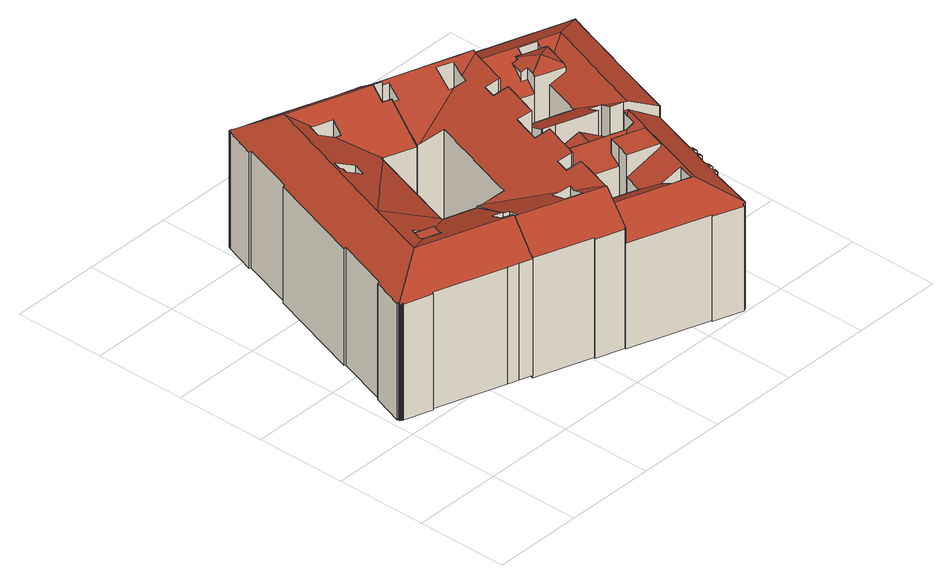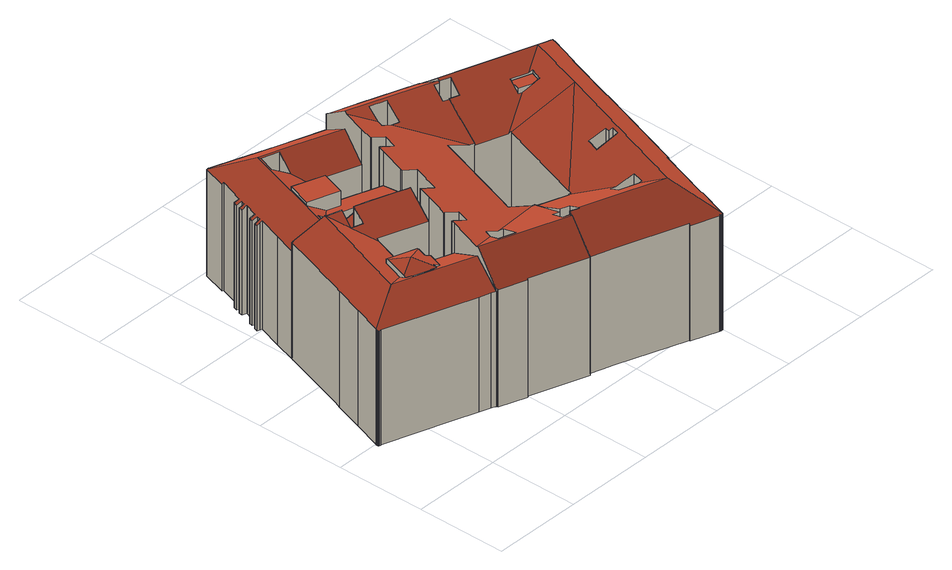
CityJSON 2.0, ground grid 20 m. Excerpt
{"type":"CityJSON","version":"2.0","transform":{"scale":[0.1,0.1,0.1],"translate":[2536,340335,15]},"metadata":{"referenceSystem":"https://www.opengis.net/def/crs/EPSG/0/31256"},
"CityObjects":{
"building1":{"type":"Building","children":["building1-1","building1-2","building1-3","building1-4","building1-5","building1-6","building1-7","building1-8"]},
"building1-1":{"type":"BuildingPart","attributes":{"Blattnummer":"105080","HoeheDach":"46","HoeheGrund":"17","NiedrigsteTraufeDesGebaeudes":"46","roofType":"FLACHDACH","measuredHeight":29.32},"parents":["building1"],"geometry":[{"type":"Solid","lod":"2","boundaries":[[[[0,1,2,3]],[[4,5,6,7]],[[5,0,3,6]],[[4,1,0,5]],[[7,2,1,4]],[[6,3,2,7]]]],"semantics":{"surfaces":[{"type":"GroundSurface"},{"type":"RoofSurface","Dachneigung":"90.0","Dachorientierung":"-1.0","Flaeche":"13.55"},{"type":"WallSurface"}],"values":[[0,1,2,2,2,2]]}}]},
"building1-2":{"type":"BuildingPart","attributes":{"Blattnummer":"105080","HoeheDach":"43","HoeheGrund":"16","NiedrigsteTraufeDesGebaeudes":"40","roofType":"SATTELDACH","measuredHeight":26.38},"parents":["building1"],"geometry":[{"type":"Solid","lod":"2","boundaries":[[[[8,9,10,11]],[[12,13,14,8,11,15]],[[10,9,16,17]],[[14,13,18,19]],[[13,12,20,18]],[[12,15,21,20]],[[21,15,11,10,17,22]],[[14,19,23,16,9,8]],[[21,22,17,16,23,19,18,20]]]],"semantics":{"surfaces":[{"type":"RoofSurface","Dachneigung":"61.77","Dachorientierung":"288.53","Flaeche":"20.78"},{"type":"RoofSurface","Dachneigung":"61.77","Dachorientierung":"108.53","Flaeche":"20.78"},{"type":"WallSurface"},{"type":"GroundSurface"}],"values":[[0,1,2,2,2,2,2,2,3]]}}]},
"building1-3":{"type":"BuildingPart","attributes":{"Blattnummer":"105080","HoeheDach":"45","HoeheGrund":"16","NiedrigsteTraufeDesGebaeudes":"45","roofType":"FLACHDACH","measuredHeight":28.59},"parents":["building1"],"geometry":[{"type":"Solid","lod":"2","boundaries":[[[[24,25,26,27,28]],[[29,30,31,32,33]],[[31,24,28,32]],[[30,25,24,31]],[[29,26,25,30]],[[33,27,26,29]],[[32,28,27,33]]]],"semantics":{"surfaces":[{"type":"GroundSurface"},{"type":"RoofSurface","Dachneigung":"90.0","Dachorientierung":"-1.0","Flaeche":"41.99"},{"type":"WallSurface"}],"values":[[0,1,2,2,2,2,2]]}}]},
"building1-4":{"type":"BuildingPart","attributes":{"Blattnummer":"105080","HoeheDach":"47","HoeheGrund":"17","NiedrigsteTraufeDesGebaeudes":"45","roofType":"TURMDACH","measuredHeight":29.5},"parents":["building1"],"geometry":[{"type":"Solid","lod":"2","boundaries":[[[[34,35,36,37,38,39,40]],[[41,42,35,34,43,44]],[[45,46,47,48,49,36,35]],[[45,35,42]],[[39,38,50,51]],[[38,37,52,50]],[[40,39,51,53]],[[49,48,54,55]],[[48,47,56,54]],[[47,46,57,56]],[[58,59,60,61,62,53,51,50,52,63,55,54,56,57,64]],[[59,58,64,57,46,45,42,41]],[[59,41,44,43,61,60]],[[34,40,53,62,61,43]],[[36,49,55,63,52,37]]]],"semantics":{"surfaces":[{"type":"RoofSurface","Dachneigung":"68.08","Dachorientierung":"288.56","Flaeche":"16.05"},{"type":"RoofSurface","Dachneigung":"66.37","Dachorientierung":"198.57","Flaeche":"16.62"},{"type":"RoofSurface","Dachneigung":"66.37","Dachorientierung":"18.57","Flaeche":"14.25"},{"type":"RoofSurface","Dachneigung":"68.08","Dachorientierung":"108.57","Flaeche":"9.98"},{"type":"WallSurface"},{"type":"GroundSurface"}],"values":[[0,1,2,3,4,4,4,4,4,4,5,4,4,4,4]]}}]},
"building1-5":{"type":"BuildingPart","attributes":{"Blattnummer":"105080","HoeheDach":"44","HoeheGrund":"16","NiedrigsteTraufeDesGebaeudes":"40","roofType":"SATTELDACH","measuredHeight":28.63},"parents":["building1"],"geometry":[{"type":"Solid","lod":"2","boundaries":[[[[65,66,67]],[[68,69,70,71]],[[69,72,73,70]],[[74,75,76,77]],[[75,78,79,76]],[[78,80,81,79]],[[80,82,83,81]],[[82,84,85,83]],[[86,87,88,89]],[[87,90,91,88]],[[92,86,89,93]],[[94,95,96,97]],[[98,99,100,101]],[[102,103,104,105]],[[103,106,107,104]],[[106,108,109,107]],[[108,110,111,109]],[[110,112,113,111]],[[112,114,115,113]],[[114,116,117,115]],[[118,119,120,121]],[[119,122,123,120]],[[122,124,125,123]],[[124,126,127,125]],[[126,128,129,127]],[[128,130,131,129]],[[130,132,133,131]],[[132,134,135,133]],[[134,136,137,135]],[[138,139,140,141]],[[139,142,143,140]],[[142,144,145,143]],[[144,146,147,145]],[[146,148,149,147]],[[150,151,152,153,154,155,156,73,72,157]],[[143,145,147,149,158,121,120,123,125,127,129,131,133,135,137,159,105,104,107,109,111,113,115,117,160,77,76,79,81,83,85,161,162,163,164,165,166,167,168,97,96,169,170,171,101,100,172,71,70,73,156,155,154,153,173,174,175,141,140],[88,91,176,93,89]],[[92,177,178,179,180,67,66,152,151,181,182,183,95,94,184,185,86]],[[116,114,112,110,108,106,103,102,186,136,134,132,130,128,126,124,122,119,118,187,148,146,144,142,139,138,67,180,179,178,188]],[[185,184,94,97,168,167,166,189]],[[138,141,175,174,65,67]],[[158,149,148,187,118,121]],[[66,65,174,173,153,152]],[[159,137,136,186,102,105]],[[170,182,181,98,101,171]],[[183,182,170,169,96,95]],[[177,92,93,176,91,90]],[[77,160,117,116,188,74]],[[100,99,190,68,71,172]],[[189,166,165,164,191,192]],[[85,84,193,194,162,161]],[[195,191,164,163,162,194]],[[99,98,181,151,150,157,72,69,68,190]],[[178,177,90,87,86,185,189,192,191,195,196]],[[84,82,80,78,75,74,188,178,196,195,194,193]]]],"semantics":{"surfaces":[{"type":"RoofSurface","Dachneigung":"68.71","Dachorientierung":"198.56","Flaeche":"0.53"},{"type":"WallSurface"},{"type":"GroundSurface"},{"type":"RoofSurface","Dachneigung":"58.87","Dachorientierung":"288.53","Flaeche":"85.05"},{"type":"RoofSurface","Dachneigung":"58.87","Dachorientierung":"108.48","Flaeche":"222.42"},{"type":"RoofSurface","Dachneigung":"68.71","Dachorientierung":"198.58","Flaeche":"91.37"},{"type":"RoofSurface","Dachneigung":"56.89","Dachorientierung":"18.78","Flaeche":"106.94"},{"type":"RoofSurface","Dachneigung":"56.89","Dachorientierung":"198.78","Flaeche":"184.95"}],"values":[[0,1,1,1,1,1,1,1,1,1,1,1,1,1,1,1,1,1,1,1,1,1,1,1,1,1,1,1,1,1,1,1,1,1,1,2,3,4,1,1,1,1,1,1,1,1,1,1,1,1,1,5,6,7]]}}]},
"building1-6":{"type":"BuildingPart","attributes":{"Blattnummer":"105080","HoeheDach":"46","HoeheGrund":"16","NiedrigsteTraufeDesGebaeudes":"41","roofType":"SATTELDACH","measuredHeight":30.09},"parents":["building1"],"geometry":[{"type":"Solid","lod":"2","boundaries":[[[[197,198,199,200]],[[198,201,202,199]],[[203,204,205,206]],[[204,197,200,205]],[[207,208,209,210]],[[208,38,211,209]],[[38,212,213,211]],[[212,214,215,213]],[[214,216,217,215]],[[216,218,219,217]],[[220,221,222,223]],[[221,224,225,222]],[[226,227,228,229]],[[227,230,231,228]],[[230,232,233,231]],[[232,234,235,233]],[[236,237,238,239]],[[240,241,242,243]],[[241,244,245,242]],[[244,246,247,245]],[[246,248,249,247]],[[250,251,252,253]],[[251,254,255,252]],[[254,256,257,255]],[[256,258,259,257]],[[258,260,261,259]],[[260,262,263,261]],[[264,265,266,267]],[[265,268,269,266]],[[270,271,272,273]],[[271,274,275,272]],[[274,276,277,275]],[[273,272,275,277,278,279,280,267,266,269,281,282,229,228,231,233,235,283,206,205,200,199,202,284,285,286,287,288,239,238,289,243,242,245,247,249,210,209,211,213,215,217,219,290,223,222,225,291,253,252,255,257,259,261,263]],[[292,293,294,236,239,288,287,286,285,295]],[[280,279,278,277,276,296,297,298,264,267]],[[299,300,301,302,303,237,236,294,293,292,304]],[[265,264,298,297,296,276,274,271,270,262,302,301,300,299,268]],[[281,269,268,299,304,226,229,282]],[[263,262,270,273]],[[303,240,243,289,238,237]],[[250,253,291,225,224,305]],[[248,207,210,249]],[[306,220,223,290,219,218]],[[235,234,307,203,206,283]],[[295,285,284,202,201,308]],[[302,262,260,258,256,254,251,250,305,224,221,220,306,309]],[[214,212,38,208,207,248,246,244,241,240,303,302,309,306,218,216]],[[203,307,234,232,230,227,226,304,292,295,308,201,198,197,204]]]],"semantics":{"surfaces":[{"type":"WallSurface"},{"type":"GroundSurface"},{"type":"RoofSurface","Dachneigung":"62.37","Dachorientierung":"288.59","Flaeche":"134.94"},{"type":"RoofSurface","Dachneigung":"62.37","Dachorientierung":"108.59","Flaeche":"221.55"},{"type":"RoofSurface","Dachneigung":"61.39","Dachorientierung":"18.59","Flaeche":"175.64"},{"type":"RoofSurface","Dachneigung":"61.38","Dachorientierung":"198.59","Flaeche":"87.74"},{"type":"RoofSurface","Dachneigung":"62.94","Dachorientierung":"18.7","Flaeche":"104.03"}],"values":[[0,0,0,0,0,0,0,0,0,0,0,0,0,0,0,0,0,0,0,0,0,0,0,0,0,0,0,0,0,0,0,0,1,0,0,2,3,0,0,0,0,0,0,0,0,4,5,6]]}}]},
"building1-7":{"type":"BuildingPart","attributes":{"Blattnummer":"105080","HoeheDach":"49","HoeheGrund":"17","NiedrigsteTraufeDesGebaeudes":"42","roofType":"SATTELDACH","measuredHeight":32.36},"parents":["building1"],"geometry":[{"type":"Solid","lod":"2","boundaries":[[[[310,311,312,313,314,315,316,317,318]],[[319,316,315]],[[320,321,322,323]],[[321,324,325,322]],[[324,326,327,325]],[[326,328,329,327]],[[330,331,332,333]],[[331,334,335,332]],[[334,336,337,335]],[[336,338,339,337]],[[338,340,341,339]],[[340,342,343,341]],[[342,344,345,343]],[[344,346,347,345]],[[346,320,323,347]],[[348,349,350,351]],[[349,352,353,350]],[[352,354,355,353]],[[354,356,357,355]],[[356,358,359,357]],[[358,360,361,359]],[[362,363,364,365]],[[363,366,367,364]],[[311,310,368,369]],[[370,371,372,373]],[[374,375,376,377]],[[378,374,377,379]],[[380,378,379,381]],[[382,380,381,383]],[[384,382,383,385]],[[375,384,385,376]],[[386,387,388,389]],[[387,390,391,388]],[[390,392,393,391]],[[392,394,395,393]],[[394,396,397,395]],[[398,399,400,401]],[[399,402,403,400]],[[402,404,405,403]],[[404,406,407,405]],[[406,408,409,407]],[[408,410,411,409]],[[410,412,413,411]],[[414,415,416,417]],[[418,419,420,421]],[[419,422,423,420]],[[422,424,425,423]],[[424,426,427,425]],[[428,429,430,431]],[[429,432,433,430]],[[434,435,436,437]],[[438,439,440,441]],[[439,442,443,440]],[[444,445,446,447,319,315,314,448]],[[449,450,428,431,451,452,453,413,412,454]],[[433,455,441,440,443,456,457,446,445,444,448,458,421,420,423,425,427,459,365,364,367,333,332,335,337,339,341,343,345,347,323,322,325,327,329,460,351,350,353,355,357,359,361,461,389,388,391,393,395,397,462,401,400,403,405,407,409,411,413,453,452,451,431,430],[417,416,463,437,436,464],[376,385,383,381,379,377],[369,368,465,373,372,466]],[[447,467,468,415,414,469,470,471,316,319],[378,380,382,384,375,374]],[[324,321,320,317,316,471,470,472,396,394,392,390,387,386,473,360,358,356,354,352,349,348,474,328,326]],[[418,421,458,448,314,313]],[[456,443,442,475,467,447,446,457]],[[441,455,433,432,476,438]],[[434,437,463,416,415,468]],[[436,435,469,414,417,464]],[[472,398,401,462,397,396]],[[370,373,465,368,310,318]],[[372,371,312,311,369,466]],[[365,459,427,426,477,362]],[[361,360,473,386,389,461]],[[367,366,330,333]],[[474,348,351,460,329,328]],[[435,434,468,467,475,442,439,438,476,478,470,469]],[[478,476,432,429,428,450,449,454,412,410,408,406,404,402,399,398,472,470]],[[477,426,424,422,419,418,313,312,371,370,318,317,479]],[[344,342,340,338,336,334,331,330,366,363,362,477,479,317,320,346]]]],"semantics":{"surfaces":[{"type":"RoofSurface","Dachneigung":"63.9","Dachorientierung":"108.66","Flaeche":"99.48"},{"type":"RoofSurface","Dachneigung":"63.9","Dachorientierung":"108.29","Flaeche":"162.02"},{"type":"WallSurface"},{"type":"GroundSurface"},{"type":"RoofSurface","Dachneigung":"63.67","Dachorientierung":"108.66","Flaeche":"250.71"},{"type":"RoofSurface","Dachneigung":"51.04","Dachorientierung":"288.66","Flaeche":"523.38"},{"type":"RoofSurface","Dachneigung":"61.75","Dachorientierung":"198.56","Flaeche":"187.03"},{"type":"RoofSurface","Dachneigung":"53.0","Dachorientierung":"18.55","Flaeche":"238.2"},{"type":"RoofSurface","Dachneigung":"63.35","Dachorientierung":"18.56","Flaeche":"201.33"},{"type":"RoofSurface","Dachneigung":"50.57","Dachorientierung":"198.48","Flaeche":"227.6"}],"values":[[0,1,2,2,2,2,2,2,2,2,2,2,2,2,2,2,2,2,2,2,2,2,2,2,2,2,2,2,2,2,2,2,2,2,2,2,2,2,2,2,2,2,2,2,2,2,2,2,2,2,2,2,2,2,2,3,4,5,2,2,2,2,2,2,2,2,2,2,2,2,6,7,8,9]]}}]},
"building1-8":{"type":"BuildingPart","attributes":{"Blattnummer":"105080","HoeheDach":"48","HoeheGrund":"16","NiedrigsteTraufeDesGebaeudes":"42","roofType":"SATTELDACH","measuredHeight":32.34},"parents":["building1"],"geometry":[{"type":"Solid","lod":"2","boundaries":[[[[480,481,482,483,484,485,486,487]],[[488,489,490,491,492,493,494,495,496,497,498,499,485,484]],[[500,501,502,503,504,505,506,507,508,509,510,511,512,513]],[[514,515,516,517,518,519,507,506]],[[483,482,520,521]],[[482,481,522,520]],[[481,480,523,522]],[[480,487,524,523]],[[487,486,525,524]],[[499,498,526,527]],[[498,497,528,526]],[[497,496,529,528]],[[496,495,530,529]],[[492,491,531,532]],[[491,490,533,531]],[[534,535,536,537]],[[535,538,539,536]],[[538,540,541,539]],[[540,542,543,541]],[[542,544,545,543]],[[544,546,547,545]],[[546,548,549,547]],[[550,551,552,553]],[[551,554,555,552]],[[554,556,557,555]],[[556,558,559,557]],[[558,560,561,559]],[[512,511,562,563]],[[511,510,564,562]],[[510,509,565,564]],[[509,508,566,565]],[[503,502,567,568]],[[502,501,569,567]],[[570,571,572,573]],[[571,574,575,572]],[[574,576,577,575]],[[576,578,579,577]],[[578,580,581,579]],[[580,582,583,581]],[[519,518,584,585]],[[518,517,586,584]],[[517,516,587,586]],[[516,515,588,587]],[[515,514,589,588]],[[590,573,572,575,577,579,581,583,591,553,552,555,557,559,561,592,537,536,539,541,543,545,547,549,593,594,521,520,522,523,524,525,595,527,526,528,529,530,596,597,598,599,600,601,563,562,564,565,566,602,585,584,586,587,588,589,603],[569,604,605,606,568,567],[532,531,533,607,608,609]],[[610,489,488,548,546,544,542,540,538,535,534,611,560,558,556,554,551,550,612,582,580,578,576,574,571,570,505,504,613,500,513,614,615,616,617,494,493]],[[521,594,593,549,548,488,484,483]],[[616,615,614,600,599,598,597,617]],[[590,603,589,514,506,505,570,573]],[[600,614,513,512,563,601]],[[613,605,604,569,501,500]],[[504,503,568,606,605,613]],[[507,519,585,602,566,508]],[[591,583,582,612,550,553]],[[592,561,560,611,534,537]],[[489,610,608,607,533,490]],[[608,610,493,492,532,609]],[[617,597,596,530,495,494]],[[485,499,527,595,525,486]]]],"semantics":{"surfaces":[{"type":"RoofSurface","Dachneigung":"54.67","Dachorientierung":"198.56","Flaeche":"174.72"},{"type":"RoofSurface","Dachneigung":"66.26","Dachorientierung":"18.58","Flaeche":"135.58"},{"type":"RoofSurface","Dachneigung":"66.07","Dachorientierung":"198.58","Flaeche":"136.84"},{"type":"RoofSurface","Dachneigung":"50.8","Dachorientierung":"18.58","Flaeche":"175.18"},{"type":"WallSurface"},{"type":"GroundSurface"},{"type":"RoofSurface","Dachneigung":"73.18","Dachorientierung":"288.56","Flaeche":"546.87"}],"values":[[0,1,2,3,4,4,4,4,4,4,4,4,4,4,4,4,4,4,4,4,4,4,4,4,4,4,4,4,4,4,4,4,4,4,4,4,4,4,4,4,4,4,4,4,5,6,4,4,4,4,4,4,4,4,4,4,4,4,4]]}}]}
},
"vertices":[
[147,315,20],[157,342,20],[201,327,20],[192,300,20],[157,342,313],[147,315,313],[192,300,313],[201,327,313],
[642,360,277],[594,376,250],[583,342,250],[630,325,277],[689,342,250],[689,344,250],[681,347,255],[678,310,250],[594,376,13],[583,342,13],[689,344,13],[681,347,13],[689,342,13],[678,310,13],[630,325,13],[642,360,13],
[636,255,11],[645,283,11],[714,260,11],[696,205,11],[627,228,11],[714,260,296],[645,283,296],[636,255,296],[627,228,296],[696,205,296],
[695,521,304],[737,540,317],[715,581,304],[713,574,304],[701,578,298],[690,546,298],[702,542,304],[755,494,301],[758,502,305],[693,515,301],[722,505,301],[777,558,305],[778,563,302],[768,567,302],[728,580,302],[716,584,302],[701,578,22],[690,546,22],[713,574,22],[702,542,22],[728,580,22],[716,584,22],[768,567,22],[778,563,22],[758,502,22],[755,494,22],[722,505,22],[693,515,22],[695,521,22],[715,581,22],[777,558,22],
[733,330,292],[729,318,287],[741,327,292],[534,289,252],[555,351,277],[555,351,6],[534,289,6],[583,342,277],[583,342,6],[709,7,248],[706,8,248],[706,8,6],[709,7,6],[704,7,248],[704,7,6],[703,4,245],[703,4,6],[639,26,245],[639,26,6],[641,28,247],[641,28,6],[634,147,265],[622,110,290],[622,110,6],[634,147,6],[659,98,290],[659,98,6],[672,134,289],[672,134,6],[627,228,245],[696,205,289],[696,205,6],[627,228,6],[645,283,264],[636,255,252],[636,255,6],[645,283,6],[758,131,245],[748,135,251],[748,135,6],[758,131,6],[745,126,251],[745,126,6],[754,122,245],[754,122,6],[751,113,245],[751,113,6],[742,117,251],[742,117,6],[724,62,252],[724,62,6],[727,61,249],[727,61,6],[776,186,245],[766,189,252],[766,189,6],[776,186,6],[763,180,251],[763,180,6],[772,176,245],[772,176,6],[770,168,245],[770,168,6],[760,172,252],[760,172,6],[759,170,252],[759,170,6],[750,144,252],[750,144,6],[750,143,252],[750,143,6],[760,140,245],[760,140,6],[804,305,252],[803,304,252],[803,304,6],[804,305,6],[786,252,252],[786,252,6],[768,197,252],[768,197,6],[772,196,250],[772,196,6],[778,194,245],[778,194,6],[678,310,277],[707,300,277],[722,295,287],[722,295,6],[707,300,6],[678,310,6],[656,317,6],[656,317,277],[777,189,6],[759,137,6],[710,8,6],[568,53,6],[466,87,6],[488,153,6],[509,214,6],[610,180,6],[611,180,6],[613,186,6],[613,187,6],[699,215,6],[714,260,6],[674,273,6],[635,255,6],[729,318,6],[733,330,6],[741,327,6],[660,99,6],[660,99,289],[663,93,292],[686,162,292],[703,213,292],[674,273,264],[714,260,290],[699,215,289],[613,187,245],[613,186,245],[759,137,245],[777,189,245],[710,8,249],[611,180,250],[635,255,252],[509,214,250],[610,180,250],[568,53,247],[466,87,247],[488,153,292],[589,118,292],
[566,385,311],[578,420,293],[578,420,11],[566,385,11],[588,450,276],[588,450,11],[594,376,311],[569,385,311],[569,385,11],[594,376,11],[716,584,303],[713,574,298],[713,574,11],[716,584,11],[701,578,11],[690,546,279],[690,546,11],[702,542,279],[702,542,11],[693,515,263],[693,515,11],[618,540,263],[618,540,11],[668,689,273],[678,686,273],[678,686,11],[668,689,11],[703,678,273],[703,678,11],[733,330,311],[705,339,311],[705,339,11],[733,330,11],[717,372,293],[717,372,11],[692,380,293],[692,380,11],[681,347,311],[681,347,11],[722,505,273],[755,494,291],[755,494,11],[722,505,11],[778,563,303],[768,567,303],[768,567,11],[778,563,11],[772,578,310],[772,578,11],[732,591,310],[732,591,11],[728,580,303],[728,580,11],[902,611,273],[903,612,273],[903,612,11],[902,611,11],[905,611,272],[905,611,11],[906,611,272],[906,611,11],[907,610,273],[907,610,11],[908,608,274],[908,608,11],[908,606,275],[908,606,11],[806,305,275],[804,306,276],[804,306,11],[806,305,11],[804,305,276],[804,305,11],[907,605,275],[906,603,275],[906,603,11],[907,605,11],[885,540,275],[885,540,11],[863,475,275],[863,475,11],[857,459,11],[841,410,11],[835,394,11],[740,327,11],[739,327,11],[653,356,11],[674,421,11],[692,415,11],[694,421,11],[700,439,11],[722,504,11],[771,542,11],[646,623,11],[755,660,11],[694,421,273],[700,439,273],[722,504,273],[692,415,276],[857,459,275],[841,410,275],[835,394,275],[740,327,311],[770,416,311],[792,481,311],[820,564,311],[771,542,291],[739,327,311],[755,660,273],[646,623,311],[653,356,311],[674,421,276],[733,594,311],
[147,315,321],[157,342,321],[192,330,302],[275,370,270],[270,371,273],[270,372,273],[142,415,339],[99,285,339],[155,312,317],[339,576,272],[8,241,281],[8,242,280],[8,242,15],[8,241,15],[9,244,281],[9,244,15],[10,245,281],[10,245,15],[7,245,279],[7,245,15],[76,219,281],[75,216,279],[75,216,15],[76,219,15],[15,236,278],[15,236,15],[15,238,281],[15,238,15],[14,238,280],[14,238,15],[12,237,279],[12,237,15],[11,237,279],[11,237,15],[10,238,279],[10,238,15],[9,239,280],[9,239,15],[31,315,279],[34,314,282],[34,314,15],[31,315,15],[74,433,282],[74,433,15],[71,434,279],[71,434,15],[144,651,279],[144,651,15],[148,650,282],[148,650,15],[187,769,281],[187,769,15],[279,151,281],[252,160,281],[252,160,15],[279,151,15],[228,168,281],[228,168,15],[147,315,15],[157,342,15],[192,300,317],[201,327,302],[201,327,15],[192,300,15],[206,579,335],[200,561,335],[200,561,15],[206,579,15],[248,565,313],[248,565,15],[238,536,313],[238,536,15],[205,548,330],[205,548,15],[208,558,330],[208,558,15],[184,771,278],[208,839,279],[208,839,15],[184,771,15],[209,839,280],[209,839,15],[210,840,280],[210,840,15],[209,842,279],[209,842,15],[210,843,280],[210,843,15],[212,844,279],[213,844,279],[213,844,15],[212,844,15],[215,844,279],[215,844,15],[216,842,280],[216,842,15],[217,843,279],[217,843,15],[218,843,278],[218,843,15],[278,823,278],[278,823,15],[277,820,281],[277,820,15],[276,701,321],[267,674,321],[267,674,15],[276,701,15],[344,347,270],[314,257,318],[314,257,15],[344,347,15],[293,264,318],[293,264,15],[281,231,335],[281,231,15],[303,223,335],[303,223,15],[478,753,281],[454,681,338],[454,681,15],[478,753,15],[435,688,338],[435,688,15],[314,658,303],[323,686,319],[323,686,15],[314,658,15],[424,655,321],[443,648,321],[443,648,15],[424,655,15],[414,559,270],[414,559,15],[270,372,15],[339,576,15],[341,583,15],[341,583,272],[270,371,15],[428,769,281],[454,761,281],[454,761,15],[428,769,15],[279,820,15],[279,820,281],[435,687,15],[346,582,15],[345,582,15],[275,370,15],[301,217,15],[29,308,15],[186,770,15],[211,844,15],[301,662,15],[281,700,15],[155,312,15],[192,330,15],[345,582,270],[301,662,303],[281,700,319],[255,747,339],[214,626,339],[211,844,280],[186,770,280],[29,308,279],[346,582,270],[435,687,339],[301,217,338],[386,703,339],[232,240,339],
[403,106,281],[463,86,281],[464,88,283],[466,87,283],[489,155,334],[301,219,334],[279,151,283],[403,109,283],[491,160,331],[456,206,317],[446,175,331],[409,188,331],[424,232,311],[441,227,311],[353,343,274],[344,347,274],[314,257,316],[327,252,316],[315,219,331],[303,223,331],[559,597,309],[548,600,309],[563,645,330],[599,633,330],[590,605,317],[645,621,331],[647,626,334],[457,690,334],[454,681,330],[469,677,330],[458,643,314],[443,648,314],[414,559,273],[419,558,273],[668,689,279],[665,690,279],[666,693,277],[606,713,277],[605,710,279],[478,753,279],[464,88,10],[466,87,10],[463,86,10],[403,106,10],[403,109,10],[279,151,10],[315,219,10],[303,223,10],[327,252,10],[314,257,10],[344,347,10],[409,188,10],[424,232,10],[446,175,10],[534,289,331],[529,275,331],[529,275,10],[534,289,10],[527,276,331],[527,276,10],[499,285,322],[499,285,10],[489,255,322],[489,255,10],[517,245,331],[517,245,10],[519,245,331],[519,245,10],[509,214,331],[509,214,10],[588,450,332],[578,420,331],[578,420,10],[588,450,10],[548,430,322],[548,430,10],[527,367,322],[527,367,10],[557,357,331],[557,357,10],[555,351,331],[555,351,10],[443,648,10],[414,559,10],[458,643,10],[469,677,10],[454,681,10],[563,645,10],[599,633,10],[548,600,10],[618,540,331],[615,532,331],[615,532,10],[618,540,10],[613,533,331],[613,533,10],[585,542,322],[585,542,10],[576,514,322],[576,514,10],[604,505,331],[604,505,10],[606,504,331],[606,504,10],[605,710,10],[478,753,10],[606,713,10],[666,693,10],[665,690,10],[668,689,10],[645,621,10],[600,487,10],[536,296,10],[491,160,10],[489,155,10],[301,219,10],[353,343,10],[398,328,10],[402,341,10],[466,532,10],[469,541,10],[419,558,10],[457,690,10],[647,626,10],[559,597,10],[584,588,10],[590,605,10],[456,206,10],[461,220,10],[441,227,10],[461,220,317],[536,296,331],[600,487,332],[584,588,317],[469,541,289],[466,532,289],[402,341,289],[398,328,289]
]}
